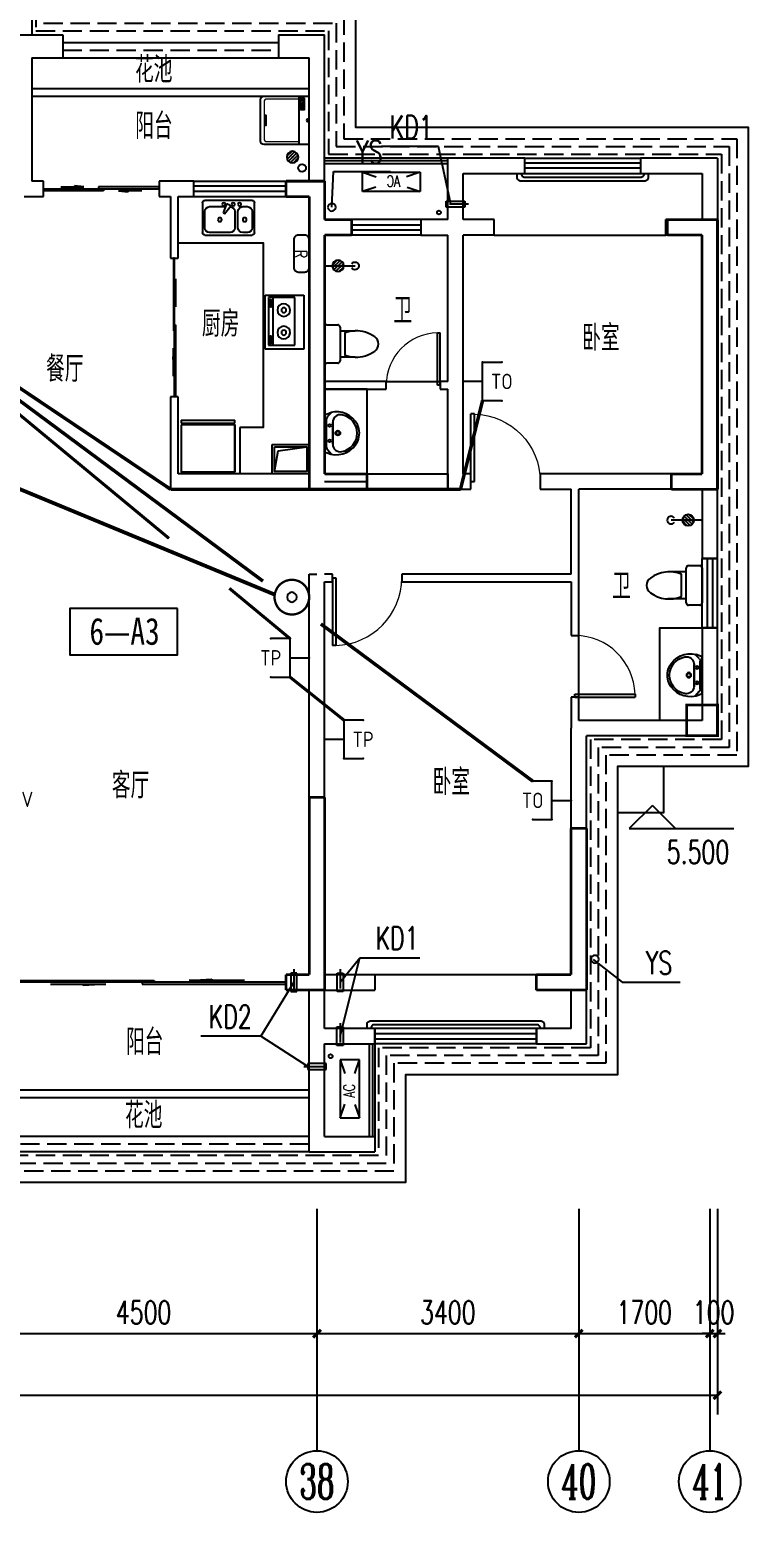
# Model space of a CAD drawing. Extents: x -993182 to -819982, y 169304 to 600104.
# Drawn here: x -846278 to -836948, y 327854 to 347101 of the extents above; entities that cross this region are included whole.
import ezdxf
from ezdxf.enums import TextEntityAlignment as Align

# ---------------------------------------------------------------- set-up
doc = ezdxf.new("R2010")
doc.units = 0
doc.header["$LTSCALE"] = 1000
doc.header["$MEASUREMENT"] = 0
doc.linetypes.add('DASH', pattern=[0.35, 0.25, -0.1])
for name, color, linetype in [('AXIS', 3, 'Continuous'), ('AXIS_TEXT', 7, 'Continuous'), ('DIM_ELEV', 3, 'Continuous'), ('DIM_LEAD', 3, 'Continuous'), ('EQUIP-安防', 3, 'Continuous'), ('EQUIP-通讯', 3, 'Continuous'), ('kan', 146, 'Continuous'), ('KTIAO', 124, 'Continuous'), ('PUB_TEXT', 7, 'Continuous'), ('VPIPE-污水', 2, 'Continuous'), ('WALL', 4, 'Continuous'), ('WINDOW', 2, 'Continuous'), ('WIRE-信号', 4, 'TG_S'), ('WIRE-网络', 6, 'TG_TD'), ('WIRE-通讯', 4, 'TG_TP'), ('冷凝水管', 6, 'Continuous'), ('家具', 187, 'Continuous'), ('屋面', 139, 'Continuous'), ('平面看线', 144, 'Continuous'), ('文字2', 7, 'Continuous'), ('栏杆', 169, 'Continuous'), ('空调、空调洞', 66, 'Continuous'), ('面层', 215, 'Continuous')]:
    doc.layers.add(name, color=color, linetype=linetype)
doc.layers.add('RENDERING', color=125, linetype='Continuous', lineweight=13)
doc.layers.add('洁、厨具', color=8, linetype='Continuous', lineweight=9)
doc.styles.add('-宋体', font='', dxfattribs={"width": 0.8})
doc.styles.add('_ROMANC', font='romanc__.ttf', dxfattribs={"width": 0.700005})
doc.styles.add('_SIMPLEX', font='SIMPLEX.shx', dxfattribs={"width": 0.75})
doc.styles.add('_TCH_AXIS', font='COMPLEX', dxfattribs={"bigfont": 'GBCBIG'})
doc.styles.add('_TCH_DIM', font='SIMPLEX', dxfattribs={"bigfont": 'GBCBIG'})
doc.styles.add('_TCH_DIM_T3', font='SIMPLEX', dxfattribs={"width": 0.705882, "bigfont": 'GBCBIG'})
doc.styles.add('_TEL_ATTDEF', font='GBENOR', dxfattribs={"width": 0.8, "height": 3, "bigfont": 'GBCBIG'})
doc.styles.add('_TEL_DIM', font='ICED', dxfattribs={"width": 0.8, "height": 3.5, "bigfont": 'BZHZ'})
doc.styles.add('COMPLEX', font='COMPLEX')
doc.styles.add('DIM_FONT', font='simplex_.ttf', dxfattribs={"width": 0.7, "bigfont": 'GBCBIG'})
doc.styles.get("Standard").update_dxf_attribs({"font": 'gbenor.shx', "bigfont": 'gbcbig.shx'})
doc.styles.add('TG_LINETYPE', font='ICED', dxfattribs={"width": 0.8, "height": 2, "bigfont": 'BZHZ'})
doc.styles.get('-宋体').set_extended_font_data('SimSun')
doc.linetypes.add('TG_S', pattern='A,1,-0.3,["S",TG_LINETYPE,S=0.1,R=0,X=-0.23,Y=-0.1],0', length=1.3)
doc.linetypes.add('TG_TD', pattern='A,1,-0.45,["TD",TG_LINETYPE,S=0.1,R=0,X=-0.38,Y=-0.1],0', length=1.45)
doc.linetypes.add('TG_TD+TV', pattern='A,1,-0.9,["TD+TV",TG_LINETYPE,S=0.1,R=0,X=-0.82,Y=-0.1],0', length=1.9)
doc.linetypes.add('TG_TP', pattern='A,1,-0.45,["TP",TG_LINETYPE,S=0.1,R=0,X=-0.38,Y=-0.1],0', length=1.45)
doc.linetypes.add('TG_WS', pattern='A,1,-0.45,["WS",TG_LINETYPE,S=0.1,R=0,X=-0.38,Y=-0.1],0', length=1.45)
doc.dimstyles.new('_TCH_ARCH&&100', dxfattribs={"dimtxt": 297.5, "dimasz": 100, "dimexe": 250, "dimexo": 300, "dimgap": 126.25, "dimtad": 1, "dimdec": 0, "dimzin": 0, "dimdsep": 46, "dimtxsty": '_TCH_DIM_T3', "dimblk": 'ARCHTICK', "dimcen": 0.09, "dimclrt": 7, "dimazin": 2, "dimtfac": 1, "dimtdec": 0, "dimtix": 1, "dimtmove": 2, "dimatfit": 3, "dimfxl": 0, "dimtolj": 1, "dimtzin": 0, "dimarcsym": 0})

# ---------------------------------------------------------------- blocks, each defined once
blk = doc.blocks.new('ASDGFSDFGGDF')
at = {"layer": '家具'}
for p, q in [((695, -609), (695, 0)), ((695, -609), (695, 0)), ((0, -670), (0, -629)), ((0, -629), (28, -629)), ((0, -670), (695, -670)), ((28, -629), (28, -609)), ((695, -609), (666, -609)), ((666, -609), (666, -629)), ((666, -629), (695, -629)), ((695, -629), (695, -670))]:
    blk.add_line(p, q, dxfattribs=at)
for points in [[(0, -609), (0, 0), (695, 0), (695, -609)], [(666, -609), (28, -609), (28, -629), (666, -629)]]:
    blk.add_lwpolyline(points, close=True, dxfattribs=at)
blk = doc.blocks.new('sdfdsfgf')
at = {"layer": '家具'}
for points in [[(1414289, 21341), (1413809, 21341), (1413809, 20961), (1414289, 20961), (1414289, 21341)], [(1414259, 20991), (1414211, 21259), (1413839, 21311)]]:
    blk.add_lwpolyline(points, dxfattribs=at)
blk.add_lwpolyline([(1414259, 21311), (1413839, 21311), (1413839, 20991), (1414259, 20991)], close=True, dxfattribs=at)
blk = doc.blocks.new('A$C685A49D5')
at = {"layer": '家具'}
for p, q in [((0, 31), (0, 419)), ((31, 450), (644, 450)), ((340, 402), (325, 393)), ((369, 391), (408, 287)), ((675, 419), (675, 31)), ((31, 307), (31, 92)), ((153, 368), (92, 368)), ((215, 92), (215, 307)), ((256, 307), (256, 92)), ((390, 277), (320, 363)), ((583, 368), (377, 368)), ((408, 287), (390, 277)), ((644, 92), (644, 307)), ((644, 0), (31, 0)), ((92, 31), (153, 31)), ((317, 31), (583, 31))]:
    blk.add_line(p, q, dxfattribs=at)
for centre, radius in [((194, 399), 20.5), ((276, 399), 20.5), ((399, 399), 20.5), ((128, 199), 25.6), ((450, 199), 25.6)]:
    blk.add_circle(centre, radius, dxfattribs=at)
for centre, radius, start, end in [((31, 419), 30.7, 90, 180), ((335, 376), 20.5, 120, 219.4623), ((350, 384), 20.5, 20.5377, 120), ((644, 419), 30.7, 0, 90), ((92, 307), 61.4, 90, 180), ((153, 307), 61.4, 0, 90), ((317, 307), 61.4, 90, 180), ((583, 307), 61.4, 0, 90), ((31, 31), 30.7, 180, 270), ((92, 92), 61.4, 180, 270), ((153, 92), 61.4, 270, 0), ((317, 92), 61.4, 180, 270), ((583, 92), 61.4, 270, 0), ((644, 31), 30.7, 270, 0)]:
    blk.add_arc(centre, radius, start, end, dxfattribs=at)
at = {"layer": '家具', "style": 'DIM_FONT', "width": 0.8, "flags": 9}
for tag in ['YSIZE', 'XSIZE']:
    blk.add_attdef(tag, (338, 450), '', height=0.5, rotation=270, dxfattribs=at)
blk = doc.blocks.new('$plan$00001601')
at = {"layer": '家具'}
for p, q in [((-350, 16), (350, 16)), ((-350, -484), (-350, 16)), ((350, 16), (350, -484)), ((-323, -98), (-323, -440)), ((299, -98), (-323, -98)), ((299, -440), (299, -98)), ((-323, -384), (299, -384)), ((350, -484), (-350, -484)), ((-323, -440), (299, -440)), ((-291, -407), (-291, -418)), ((-216, -416), (-280, -416)), ((-280, -416), (-280, -433)), ((-280, -433), (-216, -433)), ((-216, -433), (-216, -416)), ((-199, -408), (-199, -418)), ((182, -407), (182, -418)), ((193, -416), (193, -433)), ((257, -416), (193, -416)), ((193, -433), (257, -433)), ((257, -433), (257, -416)), ((274, -408), (274, -418))]:
    blk.add_line(p, q, dxfattribs=at)
for points in [[(-199, -408, 0.259034), (-201, -404, 0.076276), (-213, -399, 0.036515), (-226, -397, 0.026615), (-245, -396, 0.026615), (-264, -397, 0.036515), (-277, -399, 0.076276), (-289, -404, 0.259034), (-291, -408, 0.078462), (-291, -409, 0.056762)], [(-199, -418, 0.259034), (-201, -415, 0.076276), (-213, -410, 0.036515), (-226, -407, 0.026615), (-245, -406, 0.026615), (-264, -407, 0.036515), (-277, -410, 0.076276), (-289, -415, 0.259034), (-291, -418, 0.259034), (-289, -422, 0.056762), (-280, -426, 0.036515)], [(-216, -427, 0.008736), (-213, -427, 0.076276), (-201, -422, 0.259034), (-199, -418, 0.259034)], [(274, -408, 0.259034), (272, -404, 0.076276), (260, -399, 0.036515), (247, -397, 0.026615), (228, -396, 0.026615), (209, -397, 0.036515), (196, -399, 0.076276), (184, -404, 0.259034), (182, -408, 0.078462), (182, -409, 0.056762)], [(274, -418, 0.259034), (272, -415, 0.076276), (260, -410, 0.036515), (247, -407, 0.026615), (228, -406, 0.026615), (209, -407, 0.036515), (196, -410, 0.076276), (184, -415, 0.259034), (182, -418, 0.259034), (184, -422, 0.056762), (193, -426, 0.036515)], [(257, -427, 0.008736), (260, -427, 0.076276), (272, -422, 0.259034), (274, -418, 0.259034)]]:
    blk.add_lwpolyline(points, format="xyb", dxfattribs=at)
for centre, radius, start, end in [((-158, -243), 82.5, 0.964, 0), ((134, -243), 82.5, 180, 179.036), ((-158, -243), 31.6, 0.6532, 0), ((134, -243), 31.6, 180, 179.3468)]:
    blk.add_arc(centre, radius, start, end, dxfattribs=at)
blk = doc.blocks.new('A$C3451006C')
blk.add_lwpolyline([(-50, 330), (-50, -30, 0.414214), (10, -90), (90, -90, 0.414214), (150, -30), (150, 330, 0.414214), (90, 390), (10, 390, 0.414214)], format="xyb", close=True)
at = {"style": '_SIMPLEX', "width": 0.8}
blk.add_text('R', height=150, rotation=270, dxfattribs=at).set_placement((-32, 144), align=Align.CENTER)
blk = doc.blocks.new('$plan$00001623')
at = {"layer": '家具', "linetype": 'Continuous'}
blk.add_line((-341, -145), (342, -145), dxfattribs=at)
at = {"layer": '家具'}
blk.add_lwpolyline([(295, -706), (-295, -706, -0.414214), (-345, -656), (-345, 0), (345, 0), (345, -656, -0.414214)], format="xyb", close=True, dxfattribs=at)
at = {"layer": '家具', "lineweight": 13}
blk.add_lwpolyline([(307, -145), (307, -611, -0.414214), (267, -651), (-267, -651, -0.414214), (-307, -611), (-307, -145)], format="xyb", dxfattribs=at)
at = {"layer": '家具'}
for points in [[(323, -72), (152, -72), (152, -120), (323, -120)], [(163, -86), (177, -86), (177, -99), (163, -99)], [(189, -86), (202, -86), (202, -99), (189, -99)], [(213, -86), (227, -86), (227, -99), (213, -99)], [(239, -86), (253, -86), (253, -99), (239, -99)], [(281, -110), (309, -110), (309, -80), (281, -80)]]:
    blk.add_lwpolyline(points, close=True, dxfattribs=at)
blk.add_lwpolyline([(-71, -651), (-71, -623), (0, -623), (71, -623), (71, -651)], dxfattribs=at)
blk.add_circle((0, -25), 16, dxfattribs=at)
blk = doc.blocks.new('90304092557924')
at = {"layer": 'KTIAO'}
for p, q in [((-375, 125), (-198, 66)), ((-375, 125), (-375, -125)), ((375, 125), (-375, 125)), ((375, 125), (198, 66)), ((375, -125), (375, 125)), ((-203, -68), (-375, -125)), ((-375, -125), (375, -125)), ((200, -67), (375, -125))]:
    blk.add_line(p, q, dxfattribs=at)
at = {"layer": 'KTIAO', "style": '_ROMANC', "width": 0.7}
blk.add_text('AC', height=148.6, dxfattribs=at).set_placement((-113, -66))
at = {"layer": 'KTIAO', "style": 'DIM_FONT', "oblique": 0, "width": 0.6, "flags": 9}
for tag in ['XSIZE', 'YSIZE']:
    blk.add_attdef(tag, (-375, -125), '', height=0.5, dxfattribs=at)
blk = doc.blocks.new('M_E6')
for p, q in [((-240, 0), (-270, -79)), ((240, 0), (-240, 0)), ((-237, 0), (239, 0)), ((240, 0), (270, -79)), ((-213, -36), (-271, -91)), ((-179, -23), (181, -23)), ((141, -105), (-141, -105)), ((-141, -105), (141, -105)), ((217, -37), (274, -95))]:
    blk.add_line(p, q)
for centre, radius in [((-99, -65), 16.3), ((2, -172), 31.6), ((2, -172), 23), ((101, -65), 16.3)]:
    blk.add_circle(centre, radius)
for centre, radius, start, end in [((28, -152), 307, 166.1751, 244.7296), ((-141, -205), 100, 90, 190.5602), ((-179, -73), 50, 90, 133.181), ((-28, -152), 307, 297.0639, 13.8249), ((141, -205), 100, 349.4398, 90), ((181, -73), 50, 44.5607, 90), ((0, -179), 243, 190.5602, 349.4398), ((0, -201), 250, 245.8071, 296.4628), ((28, -152), 307, 266.589, 266.5936)]:
    blk.add_arc(centre, radius, start, end)
at = {"width": 0.8, "flags": 9}
for tag in ['XSIZE', 'YSIZE']:
    blk.add_attdef(tag, (0, 0), '', height=0.5, dxfattribs=at)
blk = doc.blocks.new('1')
for p, q in [((-550, -239), (-550, 201)), ((-520, 231), (-380, 231)), ((-350, 201), (-350, 151)), ((-350, 151), (-350, -189)), ((-350, 151), (-154, 151)), ((-289, 121), (-289, -159)), ((-154, -189), (-350, -189)), ((-350, -189), (-350, -239)), ((-380, -269), (-520, -269))]:
    blk.add_line(p, q)
for centre, radius, start, end in [((-520, 201), 30, 90, 180), ((-380, 201), 30, 360, 90), ((-137, -247), 398, 92.544, 112.5495), ((-137, -247), 398, 53.3619, 92.544), ((40, -19), 110, 303.4509, 56.5491), ((-137, 208), 398, 247.4505, 267.456), ((-137, 208), 398, 267.456, 306.6381), ((-520, -239), 30, 180, 270), ((-380, -239), 30, 270, 360)]:
    blk.add_arc(centre, radius, start, end)
blk = doc.blocks.new('A$C6A1B0631')
at = {"layer": '家具'}
for p, q in [((0, 527), (0, 667)), ((30, 697), (470, 697)), ((500, 667), (500, 527)), ((470, 497), (30, 497)), ((80, 497), (80, 267)), ((390, 437), (110, 437)), ((420, 497), (420, 267))]:
    blk.add_line(p, q, dxfattribs=at)
for centre, radius, start, end in [((30, 667), 30, 90, 180), ((470, 667), 30, 0, 90), ((30, 527), 30, 180, 270), ((477, 284), 398, 157.4505, 216.6381), ((23, 284), 398, 323.3619, 22.5495), ((470, 527), 30, 270, 0), ((250, 108), 110, 213.4509, 326.5491)]:
    blk.add_arc(centre, radius, start, end, dxfattribs=at)
blk = doc.blocks.new('$lvtry$00000168')
at = {"color": 0}
blk.add_line((0, 0), (0, -395), dxfattribs=at)
blk.add_arc((0, -395), 50, 121.0332, 58.9668, dxfattribs=at)
for p in [(0, 0), (0, -223)]:
    blk.add_point(p, dxfattribs=at)
blk = doc.blocks.new('$lvtry$00000171')
for p, q in [((-74, 11), (-11, 74)), ((-70, -27), (27, 70)), ((-53, -53), (53, 53)), ((-27, -70), (70, 27)), ((11, -74), (74, -11))]:
    blk.add_line(p, q)
blk.add_circle((0, 0), 75)
blk.add_point((0, 0))
blk = doc.blocks.new('A$C6BE329BC')
at = {"layer": '家具'}
blk.add_blockref('$lvtry$00000168', (75, 445), dxfattribs=at)
at = {"layer": '家具', "rotation": 180}
blk.add_blockref('$lvtry$00000171', (75, 271), dxfattribs=at)
blk = doc.blocks.new('TRHH')
at = {"color": 6}
for centre in [(-249202, -461390), (-233616, -461390), (-252617, -471151), (-230201, -471151), (-244307, -473179), (-238511, -473179)]:
    blk.add_circle(centre, 50, dxfattribs=at)
blk = doc.blocks.new('q3')
at = {"color": 3, "const_width": 35}
for points in [[(-473236, -443288), (-472736, -443288)], [(-473236, -443488), (-473236, -443288)], [(-472736, -443788), (-472736, -443288)], [(-473236, -443488), (-472936, -443488)], [(-472936, -443988), (-472936, -443488)], [(-472736, -443788), (-472386, -443788)], [(-472386, -443788), (-472386, -443988)], [(-468286, -443788), (-467636, -443788)], [(-468286, -443988), (-468286, -443788)], [(-467636, -447288), (-467636, -443788)], [(-472936, -447288), (-472936, -443988)], [(-472736, -447088), (-472736, -443988)], [(-472736, -443988), (-472386, -443988)], [(-468286, -443988), (-467836, -443988)], [(-467836, -447088), (-467836, -443988)], [(-472736, -447088), (-472186, -447088)], [(-472186, -447088), (-472186, -447288)], [(-468236, -447088), (-467836, -447088)], [(-468236, -447288), (-468236, -447088)], [(-472936, -447288), (-472186, -447288)], [(-468236, -447288), (-467636, -447288)], [(-472936, -453588), (-472936, -451288)], [(-472936, -451288), (-472736, -451288)], [(-472736, -453788), (-472736, -451288)], [(-469536, -453588), (-469536, -451688)], [(-469536, -451688), (-469336, -451688)], [(-469336, -453788), (-469336, -451688)], [(-473236, -453588), (-472936, -453588)], [(-473236, -453788), (-473236, -453588)], [(-469986, -453588), (-469536, -453588)], [(-469986, -453788), (-469986, -453588)], [(-473236, -453788), (-472736, -453788)], [(-469986, -453788), (-469336, -453788)]]:
    blk.add_lwpolyline(points, dxfattribs=at)
blk.add_lwpolyline([(-468036, -450088), (-468036, -450488), (-467636, -450488), (-467636, -450088)], close=True, dxfattribs=at)
blk = doc.blocks.new('A$C06D6341B')
at = {"layer": '空调、空调洞', "linetype": 'DASH'}
for p, q in [((80, 290), (0, 290)), ((0, 290), (0, 50)), ((40, 0), (40, 340)), ((80, 50), (80, 290)), ((0, 50), (80, 50))]:
    blk.add_line(p, q, dxfattribs=at)
blk = doc.blocks.new('kt')
at = {"layer": 'DIM_LEAD'}
for p, q in [((-393367, -787455), (-394104, -787455)), ((-393207, -788204), (-393367, -787455)), ((-393207, -788204), (-393367, -787455)), ((-393207, -788204), (-393367, -787455)), ((-393207, -788204), (-393367, -787455)), ((-393207, -788204), (-393367, -787455)), ((-394644, -799004), (-394388, -797985)), ((-394644, -799004), (-394388, -797985)), ((-394644, -799004), (-394388, -797985)), ((-394644, -799004), (-394388, -797985)), ((-394644, -799004), (-394388, -797985)), ((-394642, -798304), (-394388, -797985)), ((-394388, -797985), (-393607, -797985)), ((-395244, -798304), (-395672, -799004)), ((-395244, -798304), (-395672, -799004)), ((-395244, -798304), (-395672, -799004)), ((-395244, -798304), (-395672, -799004)), ((-395244, -798304), (-395672, -799004)), ((-395672, -799004), (-396453, -799004)), ((-395062, -799397), (-395672, -799004))]:
    blk.add_line(p, q, dxfattribs=at)
at = {"layer": 'VPIPE-污水'}
blk.add_circle((-395136, -787733, -76424), 50, dxfattribs=at)
at = {"layer": '冷凝水管'}
for centre in [(-393360, -788311, -76424), (-394766, -799264, -76424)]:
    blk.add_circle(centre, 25, dxfattribs=at)
at = {"layer": '家具', "yscale": -1, "rotation": 90.00000000000001}
blk.add_blockref('$lvtry$00000171', (-395260, -787592, -76424), dxfattribs=at)
at = {"layer": '空调、空调洞', "xscale": -1}
for p, rotation in [((-392974, -788164, -76424), 90), ((-394682, -798134, -76424), 180), ((-394684, -798834, -76424), 180)]:
    blk.add_blockref('A$C06D6341B', p, dxfattribs=dict(at, rotation=rotation))
at = {"layer": '空调、空调洞'}
for p, rotation in [((-395204, -798134, -76424), 180), ((-395112, -799357, -76424), 270)]:
    blk.add_blockref('A$C06D6341B', p, dxfattribs=dict(at, rotation=rotation))
at = {"layer": 'DIM_LEAD', "color": 7, "style": '_TCH_DIM', "width": 0.705882}
for s, p in [('KD1', (-393999, -787350)), ('KD1', (-394182, -797880)), ('KD2', (-396348, -798899))]:
    blk.add_text(s, height=297.5, dxfattribs=at).set_placement(p)
blk = doc.blocks.new('trh')
at = {"layer": 'DIM_LEAD'}
for p, q in [((-203516, -461390), (-203492, -460925)), ((-203492, -460925), (-202753, -460925)), ((-200125, -471153), (-199748, -471451)), ((-199748, -471451), (-198994, -471451))]:
    blk.add_line(p, q, dxfattribs=at)
at = {"layer": 'DIM_LEAD', "color": 7, "style": '_TCH_DIM', "width": 0.705882}
for p in [(-203198, -460820), (-199439, -471346)]:
    blk.add_text('YS', height=297.5, dxfattribs=at).set_placement(p)
blk = doc.blocks.new('$DorLib2D$00000131')
at = {"color": 0, "linetype": 'Continuous'}
for p, q in [((0.15, 0.125), (0.2319, 0.1973)), ((0.2319, 0.1973), (0.2319, 0.125)), ((-0.5, 0.125), (-0.5, 0)), ((0.0192, 0.125), (-0.5, 0.125)), ((0.0192, 0), (0.0192, 0.125)), ((0.35, 0.125), (0.15, 0.125)), ((-0.5, 0), (0.0192, 0)), ((-0.024, 0), (0.5, 0)), ((-0.024, -0.125), (-0.024, 0)), ((0.5, 0), (0.5, -0.125)), ((-0.35, -0.125), (-0.15, -0.125)), ((-0.2319, -0.1973), (-0.2319, -0.125)), ((-0.15, -0.125), (-0.2319, -0.1973)), ((0.5, -0.125), (-0.024, -0.125))]:
    blk.add_line(p, q, dxfattribs=at)
blk = doc.blocks.new('$DorLib2D$00000001')
for p, q in [((0.45, 0.975), (0.5, 0.975)), ((0.45, 0), (0.45, 0.975)), ((0.5, 0), (0.5, 0.975)), ((0.5, 0), (0.45, 0))]:
    blk.add_line(p, q)
at = {"lineweight": 13}
blk.add_arc((0.475, 0), 0.975, 91.4693, 180, dxfattribs=at)
blk = doc.blocks.new('$WINLIB2D$00000001')
at = {"color": 0}
for points in [[(-0.5, 0.5), (-0.5, -0.5)], [(-0.5, 0.5), (0.5, 0.5)], [(0.5, -0.5), (0.5, 0.5)], [(0.5, 0.1667), (-0.5, 0.1667)], [(0.5, -0.1667), (-0.5, -0.1667)], [(-0.5, -0.5), (0.5, -0.5)]]:
    blk.add_lwpolyline(points, dxfattribs=at)
blk = doc.blocks.new('_AXISO')
blk.add_circle((0, 0), 0.5)
at = {"layer": 'AXIS_TEXT', "style": 'COMPLEX', "width": 1.041667}
blk.add_attdef('A', text='', height=0.56, dxfattribs=at).set_placement((-0.25, -0.28), (0.25, -0.28), align=Align.FIT)
blk = doc.blocks.new('_ArchTick')
at = {"color": 0, "linetype": 'ByBlock', "const_width": 0.4}
blk.add_lwpolyline([(-0.5, -0.5), (0.5, 0.5)], dxfattribs=at)
blk = doc.blocks.new('*D408')
at = {"layer": 'AXIS', "color": 0, "lineweight": -2}
for p, q in [((-254209, -412527), (-254209, -415195)), ((-198509, -412527), (-198509, -415195)), ((-254209, -414945), (-198509, -414945))]:
    blk.add_line(p, q, dxfattribs=at)
at = {"layer": 'Defpoints', "color": 0}
for p in [(-254209, -412227), (-198509, -412227), (-198509, -414945)]:
    blk.add_point(p, dxfattribs=at)
at = {"layer": 'AXIS', "color": 0, "lineweight": -2, "xscale": 100, "yscale": 100, "zscale": 100, "rotation": 180}
blk.add_blockref('_ArchTick', (-254209, -414945), dxfattribs=at)
at = {"layer": 'AXIS', "color": 0, "lineweight": -2, "xscale": 100, "yscale": 100, "zscale": 100}
blk.add_blockref('_ArchTick', (-198509, -414945), dxfattribs=at)
at = {"layer": 'AXIS', "color": 7, "insert": (-226359, -414670), "char_height": 297.5, "attachment_point": 5, "style": '_TCH_DIM_T3'}
blk.add_mtext('\\A1;55700', dxfattribs=at)
blk = doc.blocks.new('*D424')
at = {"layer": 'AXIS', "color": 0, "lineweight": -2}
for p, q in [((-208209, -412527), (-208209, -414395)), ((-203709, -412527), (-203709, -414395)), ((-208209, -414145), (-203709, -414145))]:
    blk.add_line(p, q, dxfattribs=at)
at = {"layer": 'Defpoints', "color": 0}
for p in [(-208209, -412227), (-203709, -412227), (-203709, -414145)]:
    blk.add_point(p, dxfattribs=at)
at = {"layer": 'AXIS', "color": 0, "lineweight": -2, "xscale": 100, "yscale": 100, "zscale": 100, "rotation": 180}
blk.add_blockref('_ArchTick', (-208209, -414145), dxfattribs=at)
at = {"layer": 'AXIS', "color": 0, "lineweight": -2, "xscale": 100, "yscale": 100, "zscale": 100}
blk.add_blockref('_ArchTick', (-203709, -414145), dxfattribs=at)
at = {"layer": 'AXIS', "color": 7, "insert": (-205959, -413870), "char_height": 297.5, "attachment_point": 5, "style": '_TCH_DIM_T3'}
blk.add_mtext('\\A1;4500', dxfattribs=at)
blk = doc.blocks.new('*D425')
at = {"layer": 'AXIS', "color": 0, "lineweight": -2}
for p, q in [((-203709, -412527), (-203709, -414395)), ((-200309, -412527), (-200309, -414395)), ((-203709, -414145), (-200309, -414145))]:
    blk.add_line(p, q, dxfattribs=at)
at = {"layer": 'Defpoints', "color": 0}
for p in [(-203709, -412227), (-200309, -412227), (-200309, -414145)]:
    blk.add_point(p, dxfattribs=at)
at = {"layer": 'AXIS', "color": 0, "lineweight": -2, "xscale": 100, "yscale": 100, "zscale": 100, "rotation": 180}
blk.add_blockref('_ArchTick', (-203709, -414145), dxfattribs=at)
at = {"layer": 'AXIS', "color": 0, "lineweight": -2, "xscale": 100, "yscale": 100, "zscale": 100}
blk.add_blockref('_ArchTick', (-200309, -414145), dxfattribs=at)
at = {"layer": 'AXIS', "color": 7, "insert": (-202009, -413870), "char_height": 297.5, "attachment_point": 5, "style": '_TCH_DIM_T3'}
blk.add_mtext('\\A1;3400', dxfattribs=at)
blk = doc.blocks.new('*D426')
at = {"layer": 'AXIS', "color": 0, "lineweight": -2}
for p, q in [((-200309, -412527), (-200309, -414395)), ((-198609, -412527), (-198609, -414395)), ((-200309, -414145), (-198609, -414145))]:
    blk.add_line(p, q, dxfattribs=at)
at = {"layer": 'Defpoints', "color": 0}
for p in [(-200309, -412227), (-198609, -412227), (-198609, -414145)]:
    blk.add_point(p, dxfattribs=at)
at = {"layer": 'AXIS', "color": 0, "lineweight": -2, "xscale": 100, "yscale": 100, "zscale": 100, "rotation": 180}
blk.add_blockref('_ArchTick', (-200309, -414145), dxfattribs=at)
at = {"layer": 'AXIS', "color": 0, "lineweight": -2, "xscale": 100, "yscale": 100, "zscale": 100}
blk.add_blockref('_ArchTick', (-198609, -414145), dxfattribs=at)
at = {"layer": 'AXIS', "color": 7, "insert": (-199459, -413870), "char_height": 297.5, "attachment_point": 5, "style": '_TCH_DIM_T3'}
blk.add_mtext('\\A1;1700', dxfattribs=at)
blk = doc.blocks.new('*D427')
at = {"layer": 'AXIS', "color": 0, "lineweight": -2}
for p, q in [((-198609, -412527), (-198609, -414395)), ((-198509, -412527), (-198509, -414395)), ((-198609, -414145), (-198709, -414145)), ((-198609, -414145), (-198509, -414145)), ((-198509, -414145), (-198409, -414145))]:
    blk.add_line(p, q, dxfattribs=at)
at = {"layer": 'Defpoints', "color": 0}
for p in [(-198609, -412227), (-198509, -412227), (-198509, -414145)]:
    blk.add_point(p, dxfattribs=at)
at = {"layer": 'AXIS', "color": 0, "lineweight": -2, "xscale": 100, "yscale": 100, "zscale": 100}
blk.add_blockref('_ArchTick', (-198609, -414145), dxfattribs=at)
at = {"layer": 'AXIS', "color": 0, "lineweight": -2, "xscale": 100, "yscale": 100, "zscale": 100, "rotation": 180}
blk.add_blockref('_ArchTick', (-198509, -414145), dxfattribs=at)
at = {"layer": 'AXIS', "color": 7, "insert": (-198559, -413870), "char_height": 297.5, "attachment_point": 5, "style": '_TCH_DIM_T3'}
blk.add_mtext('\\A1;100', dxfattribs=at)
blk = doc.blocks.new('$equip$00001847')
for p, q in [((-0.5, 0.499), (-0.5, 0.999)), ((0.5, 0.999), (0.5, 0.499)), ((0.5, 0.499), (-0.5, 0.499)), ((0, 0.5), (0, 0))]:
    blk.add_line(p, q)
for p in [(-0.5, 0.999), (0.5, 0.999), (-0.5, 0.499), (0.5, 0.499), (0, 0)]:
    blk.add_point(p)
at = {"color": 7, "style": '_TEL_DIM'}
blk.add_attdef('$TEXT$', text='', height=0.4, dxfattribs=at).set_placement((0, 0.999), align=Align.MIDDLE_CENTER)
at = {"color": 7, "style": '_TEL_DIM', "flags": 1}
blk.add_attdef('A', text='', height=0.00002, dxfattribs=at).set_placement((0, 0), align=Align.MIDDLE_CENTER)
blk = doc.blocks.new('$equip$00002479')
at = {"const_width": 0.04}
blk.add_lwpolyline([(-0.3, 0, 1), (0.3, 0, 1), (-0.3, 0, 0.942883)], format="xyb", dxfattribs=at)
for radius in [0.3, 0.0841]:
    blk.add_circle((0, 0), radius)
for p in [(0, 0.3), (-0.3, 0), (0.3, 0), (0, -0.3)]:
    blk.add_point(p)
at = {"color": 7, "style": '_TEL_DIM', "flags": 1}
blk.add_attdef('A', text='', height=0.00002, dxfattribs=at).set_placement((0, 0), align=Align.MIDDLE_CENTER)
blk = doc.blocks.new('5#、7#楼参照')
at = {"layer": 'AXIS'}
for p, q in [((-203708.8, -414222.9), (-203708.8, -415665)), ((-200308.8, -414222.9), (-200308.8, -415665)), ((-198608.8, -414222.9), (-198608.8, -415665))]:
    blk.add_line(p, q, dxfattribs=at)
at = {"layer": 'DIM_ELEV'}
for p, q in [((-199354.5, -407287.6), (-199654.5, -407587.6)), ((-199354.5, -407287.6), (-199054.5, -407587.6)), ((-199654.5, -407587.6), (-198296.5, -407587.6))]:
    blk.add_line(p, q, dxfattribs=at)
at = {"layer": 'kan'}
for p, q in [((-207008.8, -397384.6), (-204208.8, -397384.6)), ((-207008.8, -397584.6), (-204208.8, -397584.6)), ((-202958.8, -410384.6), (-202958.8, -411584.6))]:
    blk.add_line(p, q, dxfattribs=at)
at = {"layer": 'kan', "linetype": 'DASH'}
blk.add_line((-207008.8, -397484.6), (-204208.8, -397484.6), dxfattribs=at)
at = {"layer": 'kan', "color": 124}
for p, q in [((-203808.8, -397984.6), (-207408.8, -397984.6)), ((-203808.8, -398084.6), (-207408.8, -398084.6))]:
    blk.add_line(p, q, dxfattribs=at)
at = {"layer": 'kan'}
for points in [[(-215208.8, -397284.6), (-215208.8, -395584.6), (-207408.8, -395584.6), (-207408.8, -397284.6)], [(-202008.8, -398884.6), (-203608.8, -398884.6)], [(-203808.8, -411584.6), (-208108.8, -411584.6)], [(-203808.8, -411784.6), (-208108.8, -411784.6)]]:
    blk.add_lwpolyline(points, dxfattribs=at)
at = {"layer": 'kan', "color": 124, "elevation": 0}
for points in [[(-203808.8, -410984.6), (-208108.8, -410984.6), (-208108.8, -410984.6)], [(-203808.8, -411084.6), (-208108.8, -411084.6)]]:
    blk.add_lwpolyline(points, dxfattribs=at)
at = {"layer": 'kan', "linetype": 'DASH'}
blk.add_lwpolyline([(-203808.8, -411684.6), (-208108.8, -411684.6)], dxfattribs=at)
at = {"layer": 'WALL'}
for p, q in [((-207608.8, -397284.6), (-207008.8, -397284.6)), ((-207008.8, -397284.6), (-207008.8, -397584.6)), ((-204208.8, -397284.6), (-203608.8, -397284.6)), ((-204208.8, -397284.6), (-204208.8, -397584.6)), ((-203608.8, -399284.6), (-203608.8, -397284.6)), ((-207408.8, -397584.6), (-207408.8, -399184.6)), ((-207408.8, -397584.6), (-207008.8, -397584.6)), ((-204208.8, -397584.6), (-203808.8, -397584.6)), ((-203808.8, -399184.6), (-203808.8, -397584.6)), ((-201008.8, -398884.6), (-202008.8, -398884.6)), ((-202008.8, -399684.6), (-202008.8, -398884.6)), ((-201008.8, -399084.6), (-201008.8, -398884.6)), ((-198508.8, -398884.6), (-199508.8, -398884.6)), ((-199508.8, -398884.6), (-199508.8, -399084.6)), ((-198508.8, -398884.6), (-198508.8, -399784.6)), ((-201808.8, -399084.6), (-201008.8, -399084.6)), ((-201808.8, -399684.6), (-201808.8, -399084.6)), ((-199508.8, -399084.6), (-198708.8, -399084.6)), ((-198708.8, -399084.6), (-198708.8, -399684.6)), ((-207258.8, -399184.6), (-207408.8, -399184.6)), ((-207258.8, -399384.6), (-207258.8, -399184.6)), ((-205508.8, -399184.6), (-205758.8, -399184.6)), ((-205758.8, -399184.6), (-205758.8, -399384.6)), ((-205308.8, -399184.6), (-205508.8, -399184.6)), ((-205308.8, -399384.6), (-205308.8, -399184.6)), ((-203808.8, -399184.6), (-204108.8, -399184.6)), ((-204108.8, -399184.6), (-204108.8, -399384.6)), ((-203608.8, -399284.6), (-203608.8, -399684.6)), ((-207508.8, -399384.6), (-207258.8, -399384.6)), ((-205758.8, -399384.6), (-205608.8, -399384.6)), ((-205608.8, -399384.6), (-205608.8, -400184.6)), ((-205508.8, -400184.6), (-205508.8, -399384.6)), ((-205508.8, -399384.6), (-205308.8, -399384.6)), ((-204108.8, -399384.6), (-203808.8, -399384.6)), ((-203808.8, -399384.6), (-203808.8, -399784.6)), ((-203258.8, -399684.6), (-203608.8, -399684.6)), ((-203258.8, -399884.6), (-203258.8, -399684.6)), ((-202008.8, -399684.6), (-202358.8, -399684.6)), ((-202358.8, -399684.6), (-202358.8, -399884.6)), ((-201407.8, -399684.6), (-201808.8, -399684.6)), ((-201407.8, -399884.6), (-201407.8, -399684.6)), ((-198708.8, -399684.6), (-199177.8, -399684.6)), ((-199177.8, -399884.6), (-199177.8, -399684.6)), ((-203808.8, -399784.6), (-203808.8, -401784.6)), ((-203608.8, -399884.6), (-203258.8, -399884.6)), ((-203608.8, -399884.6), (-203608.8, -401784.6)), ((-202358.8, -399884.6), (-202008.8, -399884.6)), ((-202008.8, -401784.6), (-202008.8, -399884.6)), ((-201407.8, -399884.6), (-201808.8, -399884.6)), ((-201808.8, -401784.6), (-201808.8, -399884.6)), ((-198708.8, -399884.6), (-199177.8, -399884.6)), ((-198708.8, -399884.6), (-198708.8, -402984.6)), ((-198508.8, -399784.6), (-198508.8, -403084.6)), ((-205608.8, -400184.6), (-205508.8, -400184.6)), ((-203808.8, -401784.6), (-203808.8, -402984.6)), ((-202808.8, -401784.6), (-203608.8, -401784.6)), ((-202808.8, -401884.6), (-202808.8, -401784.6)), ((-202008.8, -401784.6), (-202108.8, -401784.6)), ((-202108.8, -401784.6), (-202108.8, -401884.6)), ((-201808.8, -402984.6), (-201808.8, -401784.6)), ((-205508.8, -401984.6), (-205608.8, -401984.6)), ((-205608.8, -401984.6), (-205608.8, -403184.6)), ((-205508.8, -402984.6), (-205508.8, -401984.6)), ((-203608.8, -401884.6), (-202808.8, -401884.6)), ((-203608.8, -401884.6), (-203608.8, -402984.6)), ((-202108.8, -401884.6), (-202008.8, -401884.6)), ((-202008.8, -402984.6), (-202008.8, -401884.6)), ((-203808.8, -402984.6), (-205508.8, -402984.6)), ((-203058.8, -402984.6), (-203608.8, -402984.6)), ((-203058.8, -403184.6), (-203058.8, -402984.6)), ((-202008.8, -402984.6), (-202008.8, -403184.6)), ((-201708.8, -402984.6), (-201808.8, -402984.6)), ((-201708.8, -403184.6), (-201708.8, -402984.6)), ((-200308.8, -402984.6), (-200808.8, -402984.6)), ((-200808.8, -402984.6), (-200808.8, -403184.6)), ((-198708.8, -402984.6), (-200308.8, -402984.6)), ((-203708.8, -403184.6), (-205608.8, -403184.6)), ((-203708.8, -403184.6), (-203058.8, -403184.6)), ((-202008.8, -403184.6), (-201908.8, -403184.6)), ((-201908.8, -403184.6), (-201708.8, -403184.6)), ((-200808.8, -403184.6), (-200408.8, -403184.6)), ((-200408.8, -404284.6), (-200408.8, -403184.6)), ((-200308.8, -404384.6), (-200308.8, -403184.6)), ((-198708.8, -403184.6), (-200308.8, -403184.6)), ((-198708.8, -403184.6), (-198708.8, -404084.6)), ((-198508.8, -404084.6), (-198508.8, -403084.6)), ((-198708.8, -404084.6), (-198508.8, -404084.6)), ((-203808.8, -404384.6), (-203808.8, -404284.6)), ((-203808.8, -404284.6), (-203708.8, -404285.3)), ((-203709.6, -404285.3), (-203708.8, -404285.3)), ((-203508.8, -404284.6), (-203608.8, -404284.6)), ((-203508.8, -404384.6), (-203508.8, -404284.6)), ((-200408.8, -404284.6), (-202608.8, -404284.6)), ((-202608.8, -404284.6), (-202608.8, -404384.6)), ((-203808.8, -409484.6), (-203808.8, -404384.6)), ((-203608.8, -409484.6), (-203608.8, -404384.6)), ((-203608.8, -404384.6), (-203508.8, -404384.6)), ((-202608.8, -404384.6), (-200408.8, -404384.6)), ((-200408.8, -404384.6), (-200408.8, -405084.6)), ((-200308.8, -405084.6), (-200308.8, -404384.6)), ((-200408.8, -405084.6), (-200308.8, -405084.6)), ((-198508.8, -404984.6), (-198708.8, -404984.6)), ((-198708.8, -404984.6), (-198708.8, -406184.6)), ((-198508.8, -406384.6), (-198508.8, -404984.6)), ((-200308.8, -405884.6), (-200408.8, -405884.6)), ((-200408.8, -405884.6), (-200408.8, -406284.6)), ((-200308.8, -406184.6), (-200308.8, -405884.6)), ((-200408.8, -409484.6), (-200408.8, -406284.6)), ((-198708.8, -406184.6), (-200308.8, -406184.6)), ((-198508.8, -406384.6), (-200208.8, -406384.6)), ((-200208.8, -409584.6), (-200208.8, -406384.6)), ((-203808.8, -409484.6), (-204108.8, -409484.6)), ((-204108.8, -409484.6), (-204108.8, -409684.6)), ((-203608.8, -409484.6), (-202958.8, -409484.6)), ((-202958.8, -409484.6), (-202958.8, -409684.6)), ((-200408.8, -409484.6), (-200858.8, -409484.6)), ((-200858.8, -409684.6), (-200858.8, -409484.6)), ((-204108.8, -409684.6), (-203808.8, -409684.6)), ((-203808.8, -410284.6), (-203808.8, -409684.6)), ((-203608.8, -410184.6), (-203608.8, -409684.6)), ((-203608.8, -409684.6), (-202958.8, -409684.6)), ((-200408.8, -409684.6), (-200858.8, -409684.6)), ((-200408.8, -410184.6), (-200408.8, -409684.6)), ((-200208.8, -410384.6), (-200208.8, -409584.6)), ((-203808.8, -411784.6), (-203808.8, -410284.6)), ((-202958.8, -410184.6), (-203608.8, -410184.6)), ((-202958.8, -410384.6), (-202958.8, -410184.6)), ((-200408.8, -410184.6), (-200858.8, -410184.6)), ((-200858.8, -410184.6), (-200858.8, -410384.6)), ((-203608.8, -410384.6), (-202958.8, -410384.6)), ((-203608.8, -411584.6), (-203608.8, -410384.6)), ((-200858.8, -410384.6), (-200208.8, -410384.6)), ((-203608.8, -411584.6), (-202958.8, -411584.6)), ((-202958.8, -411584.6), (-202958.8, -411784.6)), ((-203808.8, -411784.6), (-202958.8, -411784.6))]:
    blk.add_line(p, q, dxfattribs=at)
at = {"layer": 'WINDOW'}
for p, q in [((-201407.8, -399884.6), (-199177.8, -399884.6)), ((-202808.8, -401784.6), (-202108.8, -401784.6)), ((-203058.8, -402984.6), (-202008.8, -402984.6)), ((-200308.8, -405884.6, 0), (-200308.8, -405084.6, 0)), ((-202958.8, -409484.6), (-200858.8, -409484.6))]:
    blk.add_line(p, q, dxfattribs=at)
at = {"layer": 'WINDOW', "linetype": 'DASH'}
for p, q in [((-203058.8, -402984.6), (-203058.8, -403184.6)), ((-202008.8, -403184.6), (-202008.8, -402984.6))]:
    blk.add_line(p, q, dxfattribs=at)
at = {"layer": '家具'}
blk.add_line((-204708.8, -402384.6, 0), (-204708.8, -402984.6, 0), dxfattribs=at)
at = {"layer": '家具', "elevation": 0}
blk.add_lwpolyline([(-205508.8, -399984.6), (-205508.8, -399984.6), (-204408.8, -399984.6), (-204408.8, -399984.6), (-204408.8, -402384.6), (-204408.8, -402384.6), (-204408.8, -402384.6), (-204708.8, -402384.6)], dxfattribs=at)
at = {"layer": '家具'}
for points in [[(-203608.8, -403084.6), (-203058.8, -403084.6), (-203058.8, -402184.6), (-203058.8, -401884.6), (-203608.8, -401884.6)], [(-198708.8, -406184.6), (-199258.8, -406184.6), (-199258.8, -405284.6), (-199258.8, -404984.6), (-198708.8, -404984.6)]]:
    blk.add_lwpolyline(points, dxfattribs=at)
at = {"layer": '屋面', "color": 190}
blk.add_lwpolyline([(-207008.8, -395184.6), (-207008.8, -396884.6), (-203208.8, -396884.6), (-203208.8, -398484.6), (-198108.8, -398484.6), (-198108.8, -406784.6), (-199808.8, -406784.6), (-199808.8, -410784.6), (-202558.8, -410784.6), (-202558.8, -412184.6), (-209408.8, -412184.6), (-209408.8, -410084.6), (-213208.8, -410084.6), (-213208.8, -412184.6), (-220058.8, -412184.6), (-220058.8, -410784.6), (-222808.8, -410784.6), (-222808.8, -406784.6), (-224508.8, -406784.6), (-224508.8, -398484.6), (-219408.8, -398484.6), (-219408.8, -396884.6), (-215608.8, -396884.6), (-215608.8, -395184.6)], close=True, dxfattribs=at)
at = {"layer": '屋面', "color": 190, "linetype": 'DASH'}
for points in [[(-207158.8, -395334.6), (-207158.8, -397034.6), (-203358.8, -397034.6), (-203358.8, -398634.6), (-198258.8, -398634.6), (-198258.8, -406634.6), (-199958.8, -406634.6), (-199958.8, -410634.6), (-202708.8, -410634.6), (-202708.8, -412034.6), (-209258.8, -412034.6), (-209258.8, -409934.6), (-213358.8, -409934.6), (-213358.8, -412034.6), (-219908.8, -412034.6), (-219908.8, -410634.6), (-222658.8, -410634.6), (-222658.8, -406634.6), (-224358.8, -406634.6), (-224358.8, -398634.6), (-219258.8, -398634.6), (-219258.8, -397034.6), (-215458.8, -397034.6), (-215458.8, -395334.6)], [(-207258.8, -395434.6), (-207258.8, -397134.6), (-203458.8, -397134.6), (-203458.8, -398734.6), (-198358.8, -398734.6), (-198358.8, -406534.6), (-200058.8, -406534.6), (-200058.8, -410534.6), (-202808.8, -410534.6), (-202808.8, -411934.6), (-209158.8, -411934.6), (-209158.8, -409834.6), (-213458.8, -409834.6), (-213458.8, -411934.6), (-219808.8, -411934.6), (-219808.8, -410534.6), (-222558.8, -410534.6), (-222558.8, -406534.6), (-224258.8, -406534.6), (-224258.8, -398734.6), (-219158.8, -398734.6), (-219158.8, -397134.6), (-215358.8, -397134.6), (-215358.8, -395434.6)], [(-207358.8, -395534.6), (-207358.8, -397234.6), (-203558.8, -397234.6), (-203558.8, -398834.6), (-198458.8, -398834.6), (-198458.8, -406434.6), (-200158.8, -406434.6), (-200158.8, -410434.6), (-202908.8, -410434.6), (-202908.8, -411834.6), (-209058.8, -411834.6), (-209058.8, -409734.6), (-213558.8, -409734.6), (-213558.8, -411834.6), (-219708.8, -411834.6), (-219708.8, -410434.6), (-222458.8, -410434.6), (-222458.8, -406434.6), (-224158.8, -406434.6), (-224158.8, -398834.6), (-219058.8, -398834.6), (-219058.8, -397234.6), (-215258.8, -397234.6), (-215258.8, -395534.6)]]:
    blk.add_lwpolyline(points, close=True, dxfattribs=at)
at = {"layer": '平面看线'}
blk.add_lwpolyline([(-199208.8, -406784.6), (-199208.8, -407384.6), (-199808.8, -407384.6)], dxfattribs=at)
at = {"layer": '栏杆'}
for p, q in [((-203028.8, -410384.6), (-203028.8, -411584.6)), ((-202988.8, -410384.6), (-202988.8, -411584.6))]:
    blk.add_line(p, q, dxfattribs=at)
for points in [[(-203608.8, -398914.6), (-202008.8, -398914.6)], [(-203608.8, -398954.6), (-202008.8, -398954.6)]]:
    blk.add_lwpolyline(points, dxfattribs=at)
for points in [[(-199408.8, -399084.6), (-199408.8, -399134.6, -0.4142136), (-199458.8, -399184.6), (-201058.8, -399184.6, -0.4142136), (-201108.8, -399134.6), (-201108.8, -399084.6)], [(-201058.8, -399084.6), (-201058.8, -399084.6, 0.4142136), (-201008.8, -399134.6), (-199508.8, -399134.6, 0.4142136), (-199458.8, -399084.6), (-199458.8, -399084.6)], [(-203058.8, -410184.6), (-203058.8, -410134.6, -0.4142136), (-203008.8, -410084.6), (-200808.8, -410084.6, -0.4142136), (-200758.8, -410134.6), (-200758.8, -410184.6)], [(-200808.8, -410184.6), (-200808.8, -410184.6, 0.4142136), (-200858.8, -410134.6), (-202958.8, -410134.6, 0.4142136), (-203008.8, -410184.6), (-203008.8, -410184.6)]]:
    blk.add_lwpolyline(points, format="xyb", dxfattribs=at)
at = {"color": 6, "xscale": -1}
blk.add_blockref('TRHH', (-452717.6, 61866.3), dxfattribs=at)
at = {"xscale": -1, "rotation": 90}
blk.add_blockref('A$C6BE329BC', (-203163.8, -400209.6), dxfattribs=at)
at = {"rotation": 270}
blk.add_blockref('A$C6BE329BC', (-199161.1, -403509.6), dxfattribs=at)
at = {"layer": 'AXIS'}
ref = blk.add_blockref('_AXISO', (-203708.8, -416065), dxfattribs=dict(at, xscale=800, yscale=800, zscale=800))
ref.add_attrib('A', '38', dxfattribs={"layer": 'AXIS_TEXT', "height": 452.55, "style": '_TCH_AXIS', "width": 0.636364}).set_placement((-203935.1, -416291.3), (-203482.5, -416291.3), align=Align.FIT)
ref = blk.add_blockref('_AXISO', (-200308.8, -416065), dxfattribs=dict(at, xscale=800, yscale=800, zscale=800))
ref.add_attrib('A', '40', dxfattribs={"layer": 'AXIS_TEXT', "height": 452.55, "style": '_TCH_AXIS', "width": 0.6}).set_placement((-200535.1, -416291.3), (-200082.5, -416291.3), align=Align.FIT)
ref = blk.add_blockref('_AXISO', (-198608.8, -416065), dxfattribs=dict(at, xscale=800, yscale=800, zscale=800))
ref.add_attrib('A', '41', dxfattribs={"layer": 'AXIS_TEXT', "height": 452.55, "style": '_TCH_AXIS', "width": 0.7}).set_placement((-198835.1, -416291.3), (-198382.5, -416291.3), align=Align.FIT)
at = {"layer": 'RENDERING', "xscale": -1}
blk.add_blockref('90304092557924', (-202742.5, -399194.1), dxfattribs=at)
at = {"layer": 'RENDERING', "rotation": 90.00000000000001}
blk.add_blockref('90304092557924', (-203282.7, -410967.6), dxfattribs=at)
at = {"layer": 'WINDOW'}
for name, p, xscale, yscale, zscale in [('$WINLIB2D$00000001', (-200258.8, -398984.6), 1500, -200, 1500), ('$WINLIB2D$00000001', (-204708.8, -399284.6), 1200, -200, 1200), ('$DorLib2D$00000001', (-202458.8, -401834.6), 700, 700, 700)]:
    blk.add_blockref(name, p, dxfattribs=dict(at, xscale=xscale, yscale=yscale, zscale=zscale))
for name, p, xscale, yscale, zscale, rotation in [('$DorLib2D$00000131', (-206508.8, -399284.6), -1500, 200, -1500, 180.0000001412795), ('$WINLIB2D$00000001', (-202808.8, -399784.6), 900, -200, 900, 180), ('$DorLib2D$00000131', (-205558.8, -401084.6), 1800, -100, 1800, 90), ('$DorLib2D$00000001', (-201258.8, -403084.6), 900, -900, 900, 180.0000000022345), ('$WINLIB2D$00000001', (-198608.8, -404534.6), -900, -200, -900, 270), ('$DorLib2D$00000001', (-203058.8, -404334.6), 900, 900, 900, 180.0000000010515), ('$DorLib2D$00000001', (-200358.8, -405484.6), -800, -800, -800, 90), ('$DorLib2D$00000131', (-205908.8, -409584.6), 3600, 200, 3600, 180), ('$WINLIB2D$00000001', (-201908.8, -410284.6), 2100, 200, 2100, 180.0000000000157)]:
    blk.add_blockref(name, p, dxfattribs=dict(at, xscale=xscale, yscale=yscale, zscale=zscale, rotation=rotation))
at = {"layer": '家具', "xscale": -1}
for name, p in [('A$C685A49D5', (-204519.3, -399883.9, 0)), ('sdfdsfgf', (1210000.3, -423945.2))]:
    blk.add_blockref(name, p, dxfattribs=at)
at = {"layer": '家具'}
for name, p in [('A$C3451006C', (-203958.8, -400275.2, 0)), ('1', (-203059.3, -401279.3, 0))]:
    blk.add_blockref(name, p, dxfattribs=at)
for name, p, rotation in [('$plan$00001601', (-203896.1, -401016.7, 0), 270), ('M_E6', (-203608.8, -402457), 90.00000000000001)]:
    blk.add_blockref(name, p, dxfattribs=dict(at, rotation=rotation))
at = {"layer": '家具', "xscale": -1}
for name, p, rotation in [('ASDGFSDFGGDF', (-205471.1, -402956.2, 0), 180), ('M_E6', (-198708.8, -405598.7), 270)]:
    blk.add_blockref(name, p, dxfattribs=dict(at, rotation=rotation))
at = {"layer": '家具', "xscale": 1.03000020980835, "yscale": 1.03000020980835, "zscale": 1.03000020980835, "rotation": 270}
blk.add_blockref('A$C6A1B0631', (-199426.9, -404175.1), dxfattribs=at)
at = {"layer": '洁、厨具', "xscale": -0.9000000001396984, "yscale": 0.9000000001396984, "zscale": 0.9000000001396984, "rotation": 270}
blk.add_blockref('$plan$00001623', (-203808.8, -398395.1), dxfattribs=at)
at = {"layer": '面层'}
for name, p in [('kt', (191234.9, 388719.5)), ('trh', (0, 61866.3)), ('q3', (269127.2, 44103.1))]:
    blk.add_blockref(name, p, dxfattribs=at)
at = {"layer": 'DIM_ELEV', "color": 7, "style": '_TCH_DIM', "width": 0.705882}
blk.add_text('5.500', height=297.5, dxfattribs=at).set_placement((-199166.5, -408042.6))
at = {"layer": 'AXIS'}
for p1, p2, distance, picture, middle in [((-254208.8, -412227), (-198508.8, -412227), -2718, '*D408', (-226358.8, -414670)), ((-208208.8, -412227), (-203708.8, -412227), -1918, '*D424', (-205958.8, -413870)), ((-203708.8, -412227), (-200308.8, -412227), -1918, '*D425', (-202008.8, -413870)), ((-200308.8, -412227), (-198608.8, -412227), -1918, '*D426', (-199458.8, -413870)), ((-198608.8, -412227), (-198508.8, -412227), -1918, '*D427', (-198558.8, -413870))]:
    dim = blk.add_aligned_dim(p1=p1, p2=p2, distance=distance, dimstyle='_TCH_ARCH&&100', dxfattribs=at)
    dim.commit()
    dim.dimension.update_dxf_attribs({"geometry": picture, "text_midpoint": middle})

msp = doc.modelspace()

# ---------------------------------------------------------------- linework, layer by layer
at = {"layer": 'WIRE-信号', "linetype": 'TG_WS', "const_width": 50}
msp.add_lwpolyline([(-843096, 339767), (-847283, 341499)], dxfattribs=at)
at = {"layer": 'WIRE-网络', "linetype": 'TG_TD+TV', "const_width": 45}
for points in [[(-846617, 342440), (-843249, 339942)], [(-842498, 339386), (-839748, 337346)]]:
    msp.add_lwpolyline(points, dxfattribs=at)
at = {"layer": 'WIRE-网络', "linetype": 'TG_TD', "const_width": 45}
for points in [[(-846527, 342530), (-844448, 341134)], [(-840685, 341134), (-840399, 342284)], [(-844448, 341134), (-840685, 341134)]]:
    msp.add_lwpolyline(points, dxfattribs=at)
at = {"layer": 'WIRE-通讯', "color": 4, "linetype": 'TG_TP', "const_width": 40}
for points in [[(-846707, 342350), (-844469, 340497)], [(-843686, 339849), (-842898, 339196)], [(-842898, 338696), (-842199, 338138)]]:
    msp.add_lwpolyline(points, dxfattribs=at)
at = {"layer": '文字2', "color": 5}
msp.add_lwpolyline([(-844358, 339586), (-845758, 339586), (-845758, 338986), (-844358, 338986)], close=True, dxfattribs=at)

# ---------------------------------------------------------------- block references
at = {"layer": 'EQUIP-安防', "xscale": -750.7507507507505, "yscale": 750.7507507507505, "zscale": 750.7507507507505, "rotation": 359.9999999981157}
msp.add_blockref('$equip$00002479', (-842874, 339734), dxfattribs=at)
at = {"layer": 'EQUIP-通讯'}
ref = msp.add_blockref('$equip$00001847', (-840648, 342534), dxfattribs=dict(at, xscale=500, yscale=500, zscale=500, rotation=269.9999999981157))
ref.add_attrib('$TEXT$', 'TO', dxfattribs={"layer": '0', "color": 7, "height": 200, "rotation": 360, "style": '_TEL_ATTDEF'}).set_placement((-840149, 342534), align=Align.MIDDLE_CENTER)
ref = msp.add_blockref('$equip$00001847', (-842648, 338946), dxfattribs=dict(at, xscale=-500, yscale=500, zscale=500, rotation=89.99999999811558))
ref.add_attrib('$TEXT$', 'TP', dxfattribs={"layer": '0', "color": 7, "height": 200, "rotation": 360, "style": '_TEL_ATTDEF'}).set_placement((-843148, 338946), align=Align.MIDDLE_CENTER)
ref = msp.add_blockref('$equip$00001847', (-842448, 337888), dxfattribs=dict(at, xscale=-500, yscale=500, zscale=500, rotation=269.9999999981157))
ref.add_attrib('$TEXT$', 'TP', dxfattribs={"layer": '0', "color": 7, "height": 200, "rotation": 360, "style": '_TEL_ATTDEF'}).set_placement((-841949, 337888), align=Align.MIDDLE_CENTER)
ref = msp.add_blockref('$equip$00001847', (-846948, 337108), dxfattribs=dict(at, xscale=-500, yscale=500, zscale=500, rotation=269.9999999981155))
ref.add_attrib('$TEXT$', 'TOV', dxfattribs={"layer": '0', "color": 7, "height": 200, "rotation": 360, "style": '_TEL_ATTDEF'}).set_placement((-846449, 337108), align=Align.MIDDLE_CENTER)
ref = msp.add_blockref('$equip$00001847', (-839248, 337096), dxfattribs=dict(at, xscale=-500, yscale=500, zscale=500, rotation=89.99999999811583))
ref.add_attrib('$TEXT$', 'TO', dxfattribs={"layer": '0', "color": 7, "height": 200, "rotation": 360, "style": '_TEL_ATTDEF'}).set_placement((-839748, 337096), align=Align.MIDDLE_CENTER)
at = {"layer": '面层'}
msp.add_blockref('5#、7#楼参照', (-638840, 744319), dxfattribs=at)

# ---------------------------------------------------------------- texts
at = {"layer": 'PUB_TEXT'}
for s, height, p in [('花池', 337.6, (-844911, 346413, 0)), ('花池', 337.6, (-844911, 346413)), ('阳台', 337.6, (-844908, 345681, 0)), ('阳台', 337.6, (-844908, 345681)), ('卫', 338, (-841556, 343287, 0)), ('厨房', 337.6, (-844042, 343114, 0)), ('卧室', 337.6, (-839106, 342931, 0)), ('餐厅', 337.6, (-846065, 342528, 0)), ('卫', 338, (-838717, 339708)), ('客厅', 337.6, (-845211, 337121, 0)), ('卧室', 337.6, (-841047, 337165, 0)), ('阳台', 337.6, (-845028, 333790, 0)), ('花池', 337.6, (-845041, 332839, 0))]:
    msp.add_text(s, height=height, dxfattribs=at).set_placement(p)
at = {"layer": '文字2', "color": 63, "style": '-宋体', "width": 0.8}
msp.add_text('6—A3', height=350, dxfattribs=at).set_placement((-845046, 339291), align=Align.MIDDLE_CENTER)

doc.saveas('drawing.dxf')
